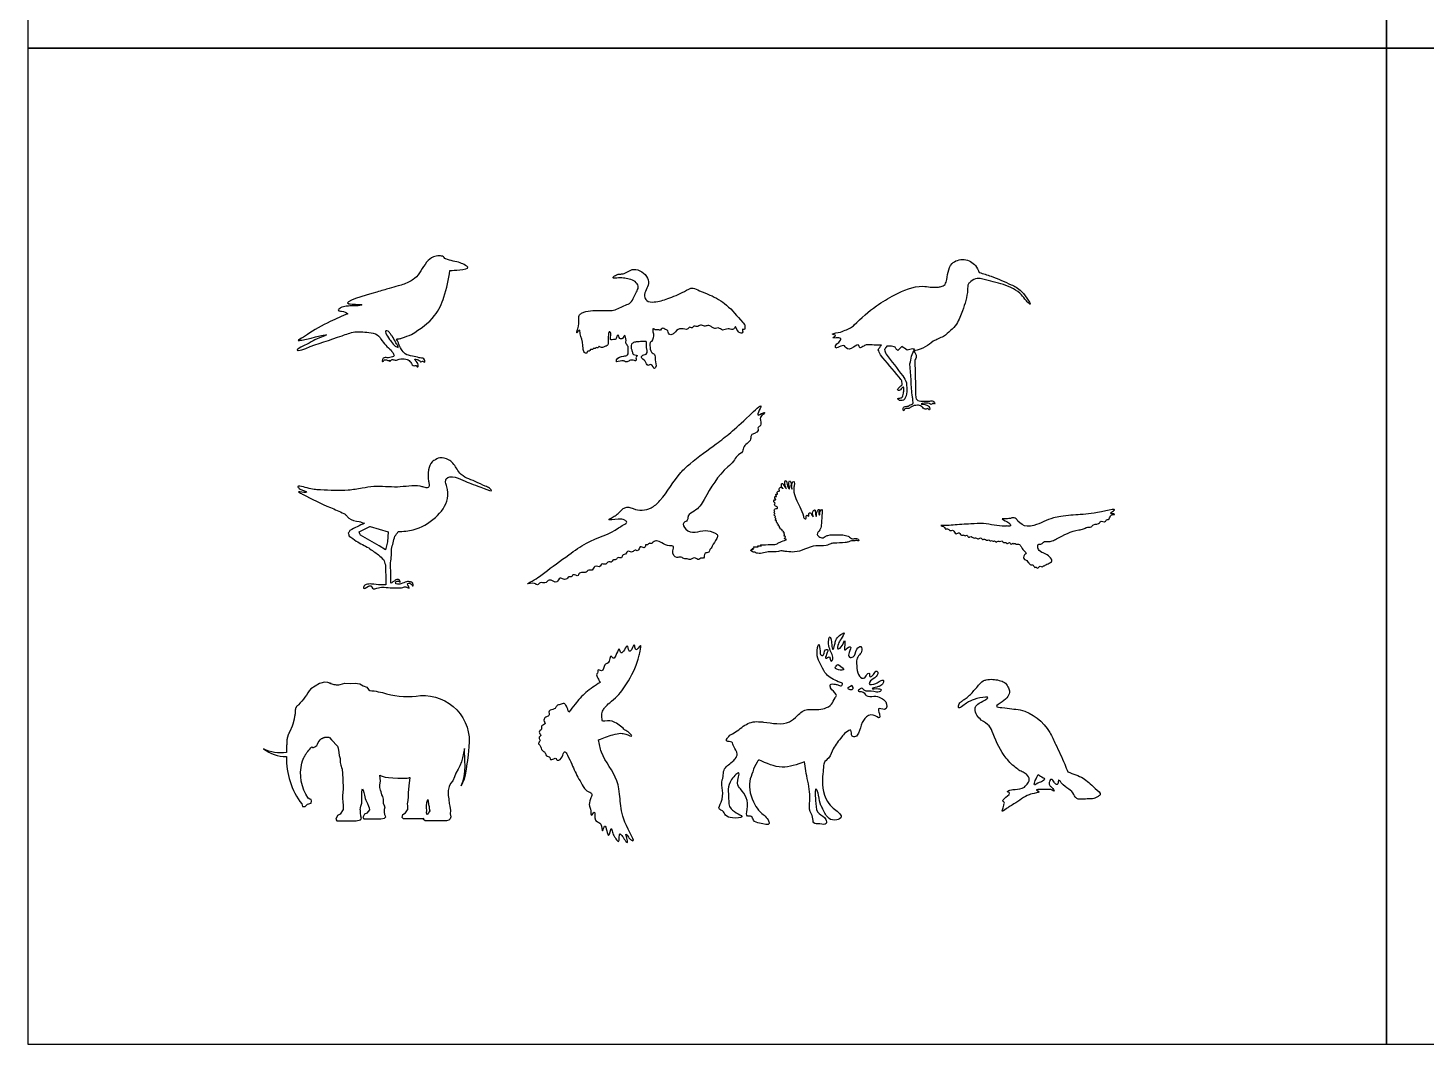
# Model space of a CAD drawing. Header units: millimetres. Extents: x 351 to 3123, y -188 to 617.
# Drawn here: x 350.5 to 684, y -188.3 to 54.1 of the extents above; entities that cross this region are included whole.
import ezdxf

# ---------------------------------------------------------------- set-up
doc = ezdxf.new("R2010")
doc.units = ezdxf.units.MM
doc.header["$LTSCALE"] = 25.4
doc.layers.add('animals', color=130, linetype='Continuous')
doc.layers.add('cut_through', color=3, linetype='Continuous')

msp = doc.modelspace()

# ---------------------------------------------------------------- linework, layer by layer
at = {"layer": 'animals'}
for points in [[(350.51, 49.32), (674.51, 49.32), (674.51, 286.92), (350.51, 286.92)], [(674.51, 49.32), (998.51, 49.32), (998.51, 286.92), (674.51, 286.92)], [(350.51, -188.28), (674.51, -188.28), (674.51, 49.32), (350.51, 49.32)], [(674.51, -188.28), (998.51, -188.28), (998.51, 49.32), (674.51, 49.32)]]:
    msp.add_lwpolyline(points, close=True, dxfattribs=at)
at = {"layer": 'cut_through'}
msp.add_lwpolyline([(432.13, -64.83), (436.41, -66.07), (436.29, -68.47), (435.75, -70.36), (434.29, -69.44), (429.86, -66.89), (429.64, -66.56), (429.54, -66.11), (431.12, -65.31), (432.09, -64.81), (432.13, -64.83)], dxfattribs=at)
for points in [[(422.82, -102.28), (422.05, -102.04), (421.23, -101.95), (420.34, -102.15), (420.01, -102.25), (417.95, -103.51, -0.043067), (415.04, -107.35), (414.99, -107.39), (414.86, -107.5), (414.75, -107.59), (414.67, -107.68), (414.6, -107.76), (414.54, -107.83), (414.49, -107.9), (414.45, -107.97), (414.41, -108.04), (414.38, -108.1), (414.36, -108.17), (414.34, -108.24), (414.32, -108.31), (414.3, -108.38), (414.29, -108.46), (414.28, -108.54), (414.28, -108.63), (414.27, -108.72), (414.26, -108.81), (414.26, -108.89), (414.26, -108.98), (414.25, -109.06), (414.25, -109.14), (414.25, -109.21), (414.24, -109.27), (414.24, -109.33), (414.23, -109.38), (414.22, -109.44), (414.22, -109.49), (414.21, -109.55), (414.2, -109.61), (414.19, -109.67), (414.18, -109.74), (414.16, -109.82), (414.15, -109.89), (414.14, -109.97), (414.12, -110.06), (414.11, -110.14), (414.09, -110.23), (414.07, -110.32), (414.06, -110.41), (414.04, -110.5), (414.02, -110.59), (414.01, -110.68), (413.99, -110.77), (413.97, -110.85), (413.96, -110.93), (413.94, -111), (413.92, -111.07), (413.9, -111.13), (413.88, -111.19), (413.86, -111.26), (413.85, -111.32), (413.83, -111.38), (413.81, -111.45), (413.79, -111.53), (413.77, -111.6), (413.75, -111.68), (413.73, -111.77), (413.7, -111.85), (413.68, -111.94), (413.66, -112.03), (413.63, -112.11), (413.61, -112.2), (413.58, -112.28), (413.55, -112.37), (413.53, -112.45), (413.49, -112.54), (413.46, -112.62), (413.43, -112.7), (413.4, -112.79), (413.36, -112.87), (413.32, -112.95), (413.29, -113.03), (413.25, -113.12), (413.21, -113.2), (413.17, -113.28), (413.13, -113.36), (413.09, -113.44), (413.04, -113.52), (413, -113.6), (412.96, -113.69), (412.92, -113.77), (412.88, -113.85), (412.83, -113.94), (412.79, -114.03), (412.74, -114.13), (412.7, -114.23), (412.66, -114.33), (412.61, -114.44), (412.57, -114.55), (412.53, -114.66), (412.49, -114.76), (412.46, -114.87), (412.43, -114.96), (412.4, -115.05), (412.38, -115.14), (412.35, -115.22), (412.34, -115.3), (412.32, -115.38), (412.31, -115.47), (412.3, -115.56), (412.29, -115.65), (412.28, -115.75), (412.27, -115.86), (412.26, -115.98), (412.26, -116.09), (412.25, -116.21), (412.24, -116.33), (412.24, -116.45), (412.23, -116.56), (412.23, -116.67), (412.22, -116.78), (412.22, -116.88), (412.21, -116.99), (412.2, -117.1), (412.2, -117.21), (412.19, -117.32), (412.18, -117.45), (412.18, -117.58), (412.17, -117.71), (412.16, -117.85), (412.16, -117.99), (412.15, -118.14), (412.15, -118.29), (412.14, -118.43), (412.14, -118.57), (412.15, -118.72, -0.159836), (406.69, -117.86, 0.164166), (412.16, -119.71, 0.169585), (415.81, -131), (416, -131.59), (416.66, -131.59), (417.16, -131.06), (418.04, -130.81), (418.16, -130.28), (418.04, -129.96), (417.76, -129.83), (417.36, -129.64, -0.212238), (415.85, -121.19), (415.88, -121.08), (415.91, -120.98), (415.94, -120.87), (415.97, -120.77), (416.01, -120.67), (416.04, -120.57), (416.08, -120.47), (416.13, -120.37), (416.17, -120.27), (416.22, -120.17), (416.26, -120.07), (416.31, -119.97), (416.36, -119.87), (416.41, -119.78), (416.46, -119.68), (416.52, -119.59), (416.57, -119.49), (416.62, -119.39), (416.68, -119.3), (416.74, -119.2), (416.8, -119.11), (416.86, -119.01), (416.92, -118.91), (417.04, -118.74, 0.047962), (417.95, -117.62, 0.009194), (418.2, -117.4, 0.229846), (418.6, -117.5, 0.245067), (419.57, -116.74, -0.155599), (420.51, -115.42), (420.58, -115.39), (420.66, -115.36), (420.73, -115.33), (420.8, -115.3), (420.86, -115.27), (420.92, -115.24), (420.98, -115.21), (421.04, -115.19), (421.1, -115.17), (421.15, -115.15), (421.2, -115.13), (421.26, -115.11), (421.31, -115.1), (421.35, -115.08), (421.4, -115.07), (421.45, -115.06), (421.5, -115.06), (421.55, -115.06), (421.6, -115.05), (421.66, -115.05), (421.71, -115.05), (421.76, -115.05), (421.82, -115.05), (421.87, -115.05), (421.93, -115.05), (421.98, -115.05), (422.05, -115.05), (422.11, -115.06), (422.18, -115.07), (422.25, -115.09), (422.33, -115.13), (422.42, -115.17), (422.94, -115.68), (424.35, -117.18), (424.48, -117.67), (424.65, -118.74), (424.73, -119.44), (424.98, -120.19), (424.99, -121.09), (425.14, -121.71), (425.37, -122.54), (425.43, -122.65), (425.61, -124.99), (425.64, -125.7), (425.69, -126.75), (425.72, -127.45), (425.62, -128.19), (425.56, -129.08), (425.55, -129.6), (425.64, -130.59), (425.73, -131.32), (425.73, -131.85), (425.7, -132.34), (424.97, -133.43), (424.35, -133.76), (423.95, -134.63), (424.18, -134.99), (428.83, -134.99), (429.81, -134.82), (430.1, -134.47), (429.91, -133.89), (429.79, -133.15), (429.79, -132.43)], [(422.43, -102.16), (423.21, -102.4), (423.47, -102.46, 0.049973), (424.63, -102.58), (425.01, -102.49), (426.12, -102.15), (427.37, -102.25), (428.54, -102.15), (429.66, -102.36), (430.47, -102.79), (431.34, -103.11), (431.73, -103.67), (432.05, -103.93, -0.056369), (436.05, -104.72, 0.100217), (444.15, -105.16, -0.47124), (455.69, -117.4), (455.53, -119.27), (455.34, -120.65), (455.22, -121.42), (455.04, -122.64), (454.82, -124.1), (454.59, -125.1), (453.84, -126.7), (454.3, -125.52), (454.55, -124.47), (454.73, -123.24), (454.8, -121.83), (454.75, -120.89), (454.62, -117.79), (454.17, -120.01), (453.89, -120.95), (453.51, -121.92), (453.15, -122.69), (452.55, -123.67), (452.27, -124.51), (451.87, -125.46), (451.28, -126.15), (450.94, -126.87), (450.7, -127.78), (450.76, -129.1), (450.78, -129.26), (450.93, -129.96), (450.99, -130.9), (451.12, -131.5), (451.31, -132.55), (451.25, -133.37), (451.4, -134.11), (451.25, -134.58), (450.89, -134.86), (450.35, -134.99), (445.26, -134.99), (444.89, -134.68), (444.94, -134.49), (444.76, -134.54), (440.08, -134.54), (439.73, -134.24), (439.94, -133.55), (440.58, -133.1), (441.06, -132.41)], [(429.78, -132.43), (429.82, -131.93), (429.92, -131.54), (430.17, -130.83), (430.17, -130.1), (430.13, -129.59), (430.16, -128.73), (430.18, -128.24), (430.25, -127.57), (430.31, -127.38), (430.43, -127.69), (430.65, -128.27), (430.78, -128.91), (430.97, -129.68), (431.11, -130.12), (431.46, -130.92), (431.75, -131.5), (431.9, -131.95), (431.96, -132.38), (431.3, -133.16), (430.75, -133.44), (430.4, -134.22), (430.61, -134.54), (434.71, -134.54), (435.57, -134.38), (435.83, -134.08), (435.66, -133.56), (435.56, -132.91), (435.56, -132.27), (435.68, -131.65), (435.45, -131.28), (435.34, -130.86), (435.32, -130.5), (435.32, -129.84), (435.12, -129.23), (434.94, -128.81), (434.72, -128.09), (434.59, -127.67), (434.47, -127.09), (434.45, -126.5), (434.53, -125.96), (434.57, -125.55), (434.4, -124.13), (434.74, -124.32), (435.67, -124.57), (436.49, -124.66), (437.53, -124.78), (438.75, -124.86), (439.43, -124.85), (440.17, -124.84), (440.98, -124.85), (441.36, -124.73, -0.00886), (441.62, -124.66), (441.35, -126.64), (441.26, -127.52), (441.21, -128.3), (441.16, -129.33), (441.13, -130.19), (440.98, -130.98), (441.01, -131.43), (441.01, -131.87), (441.07, -132.41)]]:
    msp.add_lwpolyline(points, format="xyb", dxfattribs=at)
msp.add_lwpolyline([(445.68, -133.52), (445.58, -133.05), (445.61, -132.65), (445.56, -131.81), (445.53, -131.51), (445.55, -131.41), (445.64, -130.76), (445.66, -130.62), (445.85, -129.97), (445.95, -130.28), (446.07, -131.15), (446.17, -131.63), (446.21, -132.1), (446.34, -132.67), (445.81, -133.44)], close=True, dxfattribs=at)
for points, knots in [([(439.58, -22.54), (439.86, -22.94), (440.48, -23.85), (442.18, -24.12), (443.45, -24.45), (444.37, -24.64), (445.1, -24.6), (445.29, -25.91), (444.84, -25.4), (444.53, -25.36), (444.29, -25.6), (444.04, -25.38), (443.75, -25.14), (443.5, -25.02), (443.31, -24.95), (443.1, -24.9), (442.48, -24.73), (443.01, -25.29), (443.35, -25.66), (443.36, -25.67), (443.47, -25.82), (443.58, -26.13), (443.57, -26.9), (443.24, -26.62), (443.12, -26.21), (442.57, -26.56), (442.07, -26.2), (441.9, -25.74), (441.56, -25.36), (441.21, -24.99), (440.29, -24.79), (439.26, -24.67), (438.39, -25.17), (437.8, -25.07), (437.23, -24.77), (436.82, -25.64), (436.73, -25.28), (436.72, -25.14), (436.66, -25.15), (436.48, -25.19), (436.08, -25.12), (435.52, -24.82), (435.05, -25.81), (434.96, -24.94), (435.25, -24.59), (435.71, -24.42), (436.47, -24.65), (437.07, -24.38), (437.89, -24.25), (437.77, -23.81), (437.56, -23.36), (437.3, -23), (437.13, -22.76), (436.24, -21.95), (435.14, -20.93), (434.08, -18.95), (433.05, -18.74), (432.34, -18.59), (431.04, -18.41), (428.66, -18.06), (423.52, -20.03), (419.04, -21.32), (415.56, -22.8), (414.04, -22.81), (416.88, -21.41), (418.25, -20.66), (419.75, -19.88), (423.69, -18.38), (418.02, -19.91), (414.38, -20.59), (416.28, -19.61), (418.33, -18.15), (422.13, -16.01), (425.43, -14.62), (426.83, -14.04), (426.42, -13.79), (425.8, -13.42), (424.18, -13.35), (425.33, -12.39), (426.28, -12.26), (427.65, -12.14), (428.73, -12.22), (431.24, -11.81), (428.3, -11.8), (424.83, -11.4), (433.13, -9.05), (436.31, -8.1), (439.09, -7.37), (441.15, -6.69), (443.77, -5.04), (444.8, -2.37), (446.95, -0.35), (448.44, -0.21), (449.54, -0.25), (449.86, -0.81), (451.18, -1.45), (453.06, -1.54), (454.59, -2.35), (456.13, -3.21), (453, -3.67), (451.81, -3.69), (451.16, -3.7), (450.79, -5.84), (450.13, -9.6), (447.5, -15.42), (444.05, -17.67), (442.02, -19), (441.25, -19.28), (440.23, -19.64), (439.2, -20.04), (438.22, -19.95), (438.74, -20.61), (438.95, -21.4), (439.33, -22.08), (439.58, -22.54)], [0, 0, 0, 0, 0.028046, 0.063511, 0.09663, 0.107794, 0.120606, 0.136936, 0.144636, 0.147932, 0.155482, 0.159827, 0.165789, 0.178408, 0.178408, 0.178408, 0.692461, 1.65055, 1.65055, 1.65055, 1.651447, 1.662841, 1.673891, 1.676931, 1.685068, 1.694505, 1.704888, 1.717095, 1.723787, 1.735757, 1.746477, 1.77903, 1.795543, 1.802377, 1.815337, 1.827463, 1.834441, 1.834441, 1.834441, 1.838633, 1.845467, 1.858427, 1.870553, 1.881838, 1.888192, 1.898786, 1.908689, 1.933696, 1.941745, 1.947504, 1.956232, 1.973524, 1.973524, 1.973524, 5.579877, 6.465768, 8.486054, 8.486054, 8.486054, 12.358734, 15.54055, 24.6978, 26.612457, 26.655376, 29.160242, 30.447356, 32.622606, 34.321594, 40.194226, 41.06355, 42.568217, 43.662373, 49.947391, 54.554913, 54.554913, 54.554913, 56.167384, 56.997113, 57.758864, 59.14844, 60.346973, 61.612363, 62.938013, 65.296233, 66.024849, 73.187302, 76.302553, 78.533792, 81.46722, 82.864239, 87.645742, 89.737129, 91.153513, 92.156848, 92.692159, 92.928717, 96.492625, 97.898633, 98.610799, 100.650074, 103.018457, 103.018457, 103.018457, 109.530429, 114.486275, 121.598897, 121.598897, 121.598897, 123.944561, 124.721708, 125.362542, 125.815266, 126.54103, 128.071359, 128.071359, 128.071359, 128.071359]), ([(561.27, -24.2), (561.14, -24.8), (561.01, -25.4), (560.88, -26), (561.05, -28.54), (561.22, -31.08), (561.4, -33.62), (561.46, -33.89), (561.56, -34.3), (561.56, -34.88), (561.75, -35.46), (560.95, -35.75), (560.42, -36.16), (559.71, -36.12), (559.33, -36.37), (559.15, -36.74), (559.42, -37.49), (559.62, -36.52), (560.18, -36.66), (560.73, -36.62), (561.39, -35.99), (562.32, -35.88), (563.17, -35.86), (563.56, -36.1), (563.94, -36.37), (564.19, -36.74), (564.71, -36.94), (565.12, -36.52), (565.31, -36.86), (565.67, -37.03), (565.51, -36.35), (565.29, -36.02), (564.65, -35.65), (562.94, -35.62), (564.58, -35.35), (565.24, -35.33), (565.75, -35.58), (566.02, -35.73), (566.18, -35.47), (566.46, -35.44), (566.96, -35.79), (566.52, -34.68), (565.88, -34.87), (565.03, -34.89), (563.96, -34.94), (562.33, -34.8), (562.26, -33.86), (562.23, -33.45), (562.17, -30.71), (562.11, -27.96), (562.05, -25.21), (562.34, -24.59), (562.63, -23.97), (561.79, -22.9), (564.08, -22.44), (565.23, -21.52), (566.38, -20.6), (567.22, -20.22), (568.06, -19.83), (568.89, -19.45), (570.04, -18.55), (572.11, -16.91), (573.63, -12.77), (574.69, -9.68), (574.6, -7.04), (575.59, -6.15), (576.77, -5.43), (579.52, -6.14), (583.09, -6.84), (587.04, -8.69), (588.35, -10.7), (590.4, -12.74), (587.45, -8.16), (584.56, -6.93), (580.93, -5.23), (578.34, -4.48), (577.41, -4.21), (577.15, -3.63), (576.46, -2.12), (573.89, -0.65), (569.85, -1.95), (569.95, -5.18), (569.24, -7.23), (568.36, -7.53), (566.62, -7.92), (562.74, -6.91), (557.72, -9.19), (552.26, -12.35), (548.98, -15.34), (546.7, -17.55), (545.18, -17.98), (544.31, -18.54), (541.64, -18.82), (543.62, -19.16), (541.48, -20.18), (545.17, -19.36), (543.82, -21.02), (543.19, -21.37), (542.87, -22.9), (545.15, -20.94), (545.72, -22.74), (547.22, -22.31), (548.78, -21.03), (548.8, -22.44), (549.73, -21.8), (550.68, -21.29), (551.67, -21.44), (552.36, -21.54), (552.93, -21.54), (553.5, -21.54), (554.07, -21.54), (553.81, -21.9), (553.54, -22.26), (553.27, -22.62), (553.47, -23.03), (553.66, -23.44), (553.85, -23.86), (555.35, -25.63), (556.84, -27.41), (558.34, -29.19), (558.47, -29.37), (558.81, -29.81), (559, -30.21), (559.05, -31.01), (558.53, -31.29), (557.53, -32.43), (558.52, -32.29), (558.78, -32.02), (559.45, -31.24), (559.42, -32.28), (559.34, -32.99), (559.18, -33.97), (558.63, -34.19), (557.72, -34.09), (558.36, -34.83), (559.11, -34.76), (559.5, -34.64), (560.03, -33.66), (560.16, -32.4), (560.09, -31.33), (560.07, -30.93), (560.03, -30.8), (560.11, -30.07), (559.45, -29.4), (559.15, -28.85), (557.83, -27.12), (556.5, -25.39), (555.17, -23.66), (555.05, -23.3), (554.93, -22.94), (554.8, -22.58), (554.98, -22.32), (555.15, -22.06), (555.33, -21.79), (555.83, -21.8), (556.33, -21.81), (556.83, -21.82), (557, -21.89), (557.17, -21.96), (557.34, -22.04), (557.45, -22.22), (557.56, -22.4), (557.68, -22.59), (557.78, -22.65), (557.89, -22.71), (558, -22.77), (558.31, -22.47), (558.62, -22.16), (558.94, -21.86), (559.35, -22.14), (559.77, -22.42), (560.19, -22.71), (560.63, -22.61), (561.06, -22.51), (561.5, -22.41), (561.64, -22.45), (561.79, -22.49), (561.93, -22.53), (561.71, -23.09), (561.49, -23.64), (561.27, -24.2)], [0, 0, 0, 0, 1, 1, 1, 2, 2, 2, 2.819327, 3.240843, 3.812662, 4.27862, 5.412238, 5.8612, 6.341425, 6.629512, 7.141098, 7.69078, 8.278304, 8.588112, 9.336719, 10.812433, 11.298428, 11.841038, 12.144444, 12.69783, 13.168504, 13.59634, 13.965195, 14.103005, 14.603944, 15.120462, 15.498526, 16.876662, 17.598212, 18.878477, 19.148727, 19.345702, 19.687992, 19.837418, 20.186476, 20.926787, 21.507589, 22.013666, 23.515056, 24.919383, 26.023878, 26.023878, 26.023878, 27.023878, 27.023878, 27.023878, 28.023878, 28.023878, 28.023878, 29.023878, 29.023878, 29.023878, 30.023878, 30.023878, 30.023878, 30.526366, 30.938096, 31.53907, 31.708741, 31.796, 31.995725, 32.163202, 32.75779, 33.338407, 33.554731, 33.686979, 34.104747, 34.454038, 35.069081, 35.413776, 35.413776, 35.413776, 35.637011, 35.993568, 36.353941, 36.896891, 36.968, 37.094956, 37.19107, 37.609029, 38.434101, 39.031619, 39.851799, 39.986179, 40.150113, 40.35945, 40.519429, 40.609443, 40.700444, 40.919268, 41.043789, 41.170411, 41.220922, 41.48305, 41.55559, 41.763163, 41.929191, 41.995833, 42.088614, 42.191472, 42.419101, 42.419101, 42.419101, 43.419101, 43.419101, 43.419101, 44.419101, 44.419101, 44.419101, 45.419101, 45.419101, 45.419101, 46.419101, 46.419101, 46.419101, 47.096874, 48.144193, 48.414943, 48.82129, 50.117868, 50.241314, 50.825936, 51.551246, 52.021712, 53.004442, 54.234557, 54.520784, 55.294856, 55.520674, 56.182134, 56.8883, 57.395153, 59.401134, 60.607442, 60.607442, 60.607442, 61.024025, 62.880456, 62.880456, 62.880456, 63.880456, 63.880456, 63.880456, 64.880456, 64.880456, 64.880456, 65.880456, 65.880456, 65.880456, 66.880456, 66.880456, 66.880456, 67.880456, 67.880456, 67.880456, 68.880456, 68.880456, 68.880456, 69.880456, 69.880456, 69.880456, 70.880456, 70.880456, 70.880456, 71.880456, 71.880456, 71.880456, 72.880456, 72.880456, 72.880456, 73.880456, 73.880456, 73.880456, 74.880456, 74.880456, 74.880456, 74.880456]), ([(438.85, -22.09), (438.58, -22.01), (437.9, -21.74), (437.46, -21.1), (437.18, -20.7), (436.9, -20.35), (436.38, -19.71), (435.41, -17.99), (436.61, -18.17), (436.92, -18.82), (437.61, -19.61), (437.93, -20.33), (438.15, -20.82), (438.33, -21.06), (438.58, -21.42), (438.77, -21.83), (438.84, -22.04), (438.85, -22.09)], [0, 0, 0, 0, 0.01656, 0.044606, 0.044606, 0.044606, 1.630729, 2.970247, 3.549709, 4.342668, 5.070705, 6.680494, 6.680494, 6.680494, 6.697786, 6.706514, 6.709296, 6.709296, 6.709296, 6.709296]), ([(497.82, -69.19), (497.99, -69.21), (498.38, -69.27), (498.67, -68.7), (499.22, -68.96), (499.67, -68.41), (500.61, -68.07), (501.92, -68.88), (503.01, -69.46), (504.77, -69.41), (503.98, -70.93), (504.91, -72.65), (506.32, -71.83), (507.02, -72.66), (507.75, -72.39), (508.45, -73), (509.38, -71.83), (510.4, -72.95), (510.94, -72.21), (512.01, -72.62), (511.62, -70.86), (513.04, -71.18), (513.04, -70.31), (513.52, -70), (513.85, -68.96), (514.67, -68.22), (515.14, -66.81), (513.84, -66.07), (511.45, -65.34), (508.07, -67.06), (506.44, -63.93), (507.59, -63.61), (507.93, -62.97), (507.94, -61.84), (509.55, -61.21), (510.84, -59.95), (513.11, -56.1), (515.31, -52.12), (518.85, -49.45), (519.49, -47.79), (521.11, -47.18), (521.14, -45.13), (523.14, -44.49), (522.67, -42.6), (525.11, -42.61), (524.43, -41.1), (525.75, -40.64), (525.08, -39.43), (525.28, -38.35), (526.68, -37.47), (525.5, -37.75), (524.35, -38.66), (524.86, -37.16), (526.06, -34.93), (519.38, -41.47), (515.88, -44.26), (509.54, -48.74), (504.87, -53.07), (502.68, -57.37), (498.89, -60.94), (495.97, -61.09), (494.22, -60.23), (493.36, -60.13), (492.41, -60.46), (492.01, -60.96), (491.79, -61.22), (491.46, -61.52), (490.85, -62.08), (490.01, -62.58), (488.26, -63.47), (491.43, -63), (492.48, -63.03), (493.68, -63.85), (492.27, -64.46), (489.82, -66.49), (484.43, -67.93), (479.07, -71.93), (474.33, -75.24), (471.94, -77.22), (468.87, -78.82), (471.15, -78.04), (472.07, -78.95), (472.69, -77.84), (473.95, -78.67), (474.89, -76.89), (476.64, -78.82), (477.26, -76.83), (478.29, -77.53), (479.14, -77.35), (479.52, -76.67), (480.2, -77.01), (480.5, -75.82), (481.76, -76.95), (481.94, -75.36), (483.62, -76.14), (484.13, -75.01), (485.31, -75.6), (485.52, -73.77), (487.03, -74.75), (487.28, -73.47), (488.44, -74.16), (488.83, -72.93), (489.73, -73.51), (489.95, -72.6), (490.8, -72.91), (491.13, -71.96), (492.24, -72.59), (492.28, -71.44), (493.2, -71.49), (493.54, -70.43), (494.32, -71.06), (494.89, -70.76), (495.39, -70.35), (496.23, -70.92), (496.29, -69.52), (497.01, -69.76), (497.64, -70.02), (497.75, -69.49), (497.82, -69.19)], [0, 0, 0, 0, 0.473512, 1.102624, 1.372741, 2.03555, 2.874994, 4.221063, 6.203901, 7.120011, 8.123545, 10.013285, 11.073316, 12.032293, 12.61666, 13.127525, 14.418531, 15.550133, 16.020968, 16.724288, 17.928297, 18.843839, 19.511797, 19.960344, 20.470246, 22.628822, 23.483718, 24.171364, 26.584194, 31.266913, 32.840576, 33.621822, 34.20968, 34.955785, 36.775345, 38.564737, 40.468873, 50.058921, 51.974408, 53.472892, 55.171292, 56.39413, 58.978847, 59.380939, 61.642865, 62.343103, 63.077542, 64.791813, 65.106521, 66.558105, 66.83392, 68.266454, 68.924882, 70.494815, 74.057538, 84.471992, 92.287763, 95.347743, 103.698481, 106.4242, 110.669902, 111.249661, 112.267403, 113.156116, 114.149059, 114.149059, 114.149059, 115.455942, 116.565363, 117.469101, 119.657133, 121.26182, 121.902705, 122.907934, 124.301536, 132.791778, 137.80489, 144.950959, 148.599163, 149.877654, 151.569514, 152.314188, 153.081744, 154.265014, 155.512336, 157.333078, 158.542773, 159.318316, 160.376941, 160.816985, 161.325101, 162.014154, 163.231674, 163.655121, 165.731315, 166.001642, 167.012823, 168.14743, 169.417324, 169.987381, 170.974574, 171.897966, 172.53221, 173.11354, 173.827518, 174.467714, 175.373224, 176.120568, 176.718544, 177.713814, 178.229967, 179.099658, 179.395607, 180.082767, 181.12826, 181.548193, 182.091126, 182.835645, 182.835645, 182.835645, 182.835645]), ([(437.06, -78.32), (437.37, -78.15), (437.8, -77.9), (438.22, -77.51), (439.05, -77.25), (439.43, -78.33), (439.03, -77.8), (438.59, -77.82), (438.21, -78.03), (438.14, -78.42), (438.68, -78.63), (439.61, -78.56), (440.64, -77.88), (441.66, -77.97), (442.43, -78.17), (442.43, -79.32), (441.89, -78.36), (441.42, -78.31), (440.86, -78.47), (441.22, -78.92), (441.66, -79.75), (440.87, -79.24), (440.38, -79.19), (439.85, -79.37), (438.24, -79.56), (436.2, -79.33), (434.18, -79.26), (432.66, -79.99), (432.49, -78.81), (431.53, -79.05), (430.42, -79.94), (430.59, -78.95), (431.32, -78.52), (432.76, -78.49), (434.06, -78.7), (434.87, -78.73), (435.9, -78.72), (435.86, -77.12), (435.81, -75.52), (435.77, -73.93), (435.62, -73.52), (435.47, -73.11), (435.32, -72.69), (434.92, -72.32), (434.52, -71.94), (434.12, -71.56), (433.35, -71.02), (432.57, -70.47), (431.8, -69.93), (430.8, -69.38), (429.8, -68.83), (428.79, -68.28), (428.24, -67.88), (427.68, -67.48), (427.13, -67.09), (427.06, -66.85), (426.99, -66.6), (426.91, -66.36), (427.05, -66.15), (427.18, -65.94), (427.31, -65.72), (428.47, -65.15), (429.63, -64.58), (430.79, -64.01), (430.36, -63.88), (429.93, -63.74), (429.5, -63.61), (428.61, -63.48), (427.51, -63.33), (426.64, -62.36), (426.26, -61.95), (424.92, -61.18), (421.49, -59.92), (417.83, -58.07), (415.53, -56.83), (414.63, -56.36), (416.13, -56.75), (417.54, -56.54), (415.61, -56.17), (414.23, -54.75), (417.5, -55.75), (418.93, -56.02), (422.17, -56.12), (425.81, -56.4), (430.05, -55.73), (433.92, -54.96), (438.57, -55.77), (442.59, -54.82), (444.85, -55.39), (445.54, -55.65), (446.27, -55.38), (446.19, -54.67), (445.96, -53.42), (445.91, -51.54), (446.44, -49.64), (447.19, -49.16), (447.35, -49.06), (447.8, -48.79), (448.87, -48.15), (451.16, -48.76), (452.51, -50.44), (453.87, -52.95), (456.78, -53.75), (459.16, -55.04), (460.47, -55.49), (461.61, -56.66), (457.42, -54.91), (455.53, -54.5), (452.74, -52.88), (450.27, -52.87), (450.06, -54.37), (450.61, -55.82), (450.89, -59.07), (447.73, -63.11), (443.27, -65.76), (440.03, -65.94), (438.81, -66.01), (438.55, -66.37), (438.29, -66.74), (438.02, -67.11), (437.75, -68.15), (437.47, -69.19), (437.19, -70.23), (437.2, -70.73), (437.22, -71.23), (437.24, -71.73), (437.16, -72.3), (437.08, -72.87), (437, -73.44), (437.02, -75.07), (437.04, -76.69), (437.06, -78.32)], [0, 0, 0, 0, 0.054248, 0.141205, 0.230176, 0.302368, 0.330881, 0.400102, 0.446924, 0.487276, 0.502858, 0.637642, 0.806524, 0.915209, 0.995261, 1.065779, 1.145933, 1.213408, 1.264048, 1.30014, 1.39133, 1.452999, 1.523043, 1.57628, 1.645841, 2.098529, 2.258792, 2.42893, 2.494003, 2.574247, 2.725928, 2.7679, 2.858154, 3.005998, 3.271029, 3.306778, 3.306778, 3.306778, 4.306778, 4.306778, 4.306778, 5.306778, 5.306778, 5.306778, 6.306778, 6.306778, 6.306778, 7.306778, 7.306778, 7.306778, 8.306778, 8.306778, 8.306778, 9.306778, 9.306778, 9.306778, 10.306778, 10.306778, 10.306778, 11.306778, 11.306778, 11.306778, 12.306778, 12.306778, 12.306778, 13.306778, 13.306778, 13.306778, 13.608042, 13.673735, 13.762574, 13.803887, 14.215596, 15.060198, 15.182946, 15.210705, 15.365092, 15.436882, 15.637398, 15.720054, 16.03701, 16.219027, 16.356783, 17.139569, 17.528798, 17.862759, 18.525298, 19.166359, 19.271359, 19.338947, 19.430648, 19.472016, 19.572178, 19.890958, 20.137863, 20.202157, 20.202157, 20.202157, 20.383173, 20.630006, 20.949477, 21.127487, 21.618054, 21.930463, 22.065748, 22.146187, 22.3617, 22.932331, 23.235817, 23.488196, 23.581174, 23.713925, 24.040183, 24.675718, 25.385661, 25.81138, 25.81138, 25.81138, 26.81138, 26.81138, 26.81138, 27.81138, 27.81138, 27.81138, 28.81138, 28.81138, 28.81138, 29.81138, 29.81138, 29.81138, 30.81138, 30.81138, 30.81138, 30.81138]), ([(531.34, -67.97), (530.86, -68.15), (530.2, -68.4), (529.41, -68.74), (528.94, -69.09), (527.74, -69.04), (526.38, -69.21), (525.61, -69.16), (524.97, -69.31), (525.59, -69.34), (525.31, -69.44), (525.02, -69.45), (524.74, -69.44), (524.29, -69.47), (524.96, -69.71), (523.98, -69.62), (523.77, -69.62), (523.43, -69.79), (523.92, -69.86), (523.54, -69.92), (523.24, -70.06), (523.72, -70.08), (523.35, -70.22), (523.23, -70.18), (522.89, -70.32), (523.34, -70.42), (522.96, -70.45), (522.92, -70.7), (523.3, -70.53), (523.03, -70.76), (523.25, -70.8), (523.49, -70.68), (523.37, -70.93), (523.7, -70.95), (523.95, -70.86), (524.12, -71.15), (524.35, -71.15), (525.45, -71.39), (527.14, -70.54), (529.05, -71.01), (530.07, -70.52), (530.76, -70.7), (531.82, -70.82), (533.58, -71.02), (535.87, -70.24), (538.27, -69.11), (540.33, -69.58), (541.47, -69.14), (541.9, -68.91), (542.33, -68.8), (543.49, -68.71), (544.85, -68.77), (546.24, -68.49), (546.9, -68.15), (547.65, -68.29), (548.16, -68.06), (548.7, -68.32), (548.65, -67.86), (548.33, -67.72), (547.74, -67.64), (547.01, -67.83), (546.5, -67.35), (545.5, -66.73), (543.63, -66.84), (541.79, -66.72), (540.65, -67.09), (540.29, -67.53), (539.8, -67.48), (539.29, -67.3), (538.56, -66.81), (538.92, -66.14), (539.27, -65.81), (539.68, -65.18), (539.78, -63.71), (539.89, -62.17), (539.98, -61.17), (539.86, -60.64), (539.55, -61), (539.41, -61.26), (539.28, -61.58), (539.49, -61.97), (539.19, -62.08), (539.06, -61.66), (539.17, -61.36), (539.19, -61.08), (539.32, -60.6), (538.89, -60.93), (538.65, -61.3), (538.56, -61.82), (538.59, -62.18), (538.53, -62.53), (538.39, -62.06), (538.32, -61.7), (538.36, -61.3), (538.18, -60.71), (537.83, -61), (537.68, -61.35), (537.56, -61.85), (537.76, -62.16), (537.83, -62.66), (537.47, -62.04), (537.36, -61.76), (537.09, -61.45), (536.79, -61.58), (536.72, -61.87), (536.77, -62.07), (536.76, -62.5), (536.39, -61.94), (536.06, -62.36), (536.18, -62.64), (536.11, -63.06), (535.65, -62.89), (535.51, -62.61), (535.29, -61.65), (534.4, -59.55), (533.04, -57.25), (533.21, -55.16), (533.41, -54.54), (533.12, -53.84), (532.8, -54.36), (532.7, -54.83), (532.58, -55.23), (532.93, -56.11), (532.4, -55.36), (532.57, -54.81), (532.52, -54.26), (532.08, -53.73), (531.97, -54.37), (531.97, -54.77), (532.06, -55.21), (532.29, -56.26), (531.72, -55.38), (531.69, -54.86), (531.43, -54.46), (531.46, -53.61), (530.99, -54.15), (531, -54.64), (531.14, -55.1), (531.31, -55.51), (531.37, -55.71), (531.41, -55.82), (531.16, -55.52), (530.84, -55.11), (530.6, -54.61), (530.25, -54.41), (530.2, -54.95), (530.22, -55.32), (530.89, -56.17), (530.11, -55.27), (529.69, -55.6), (529.57, -55.95), (529.87, -56.37), (529.43, -56.31), (529.17, -56.6), (529.25, -56.87), (529.4, -57.13), (528.88, -56.98), (528.9, -57.34), (528.96, -57.47), (529.08, -57.74), (528.72, -57.58), (528.6, -57.94), (528.66, -58.2), (528.99, -58.46), (528.39, -58.38), (528.35, -58.95), (528.63, -59.09), (528.84, -59.33), (528.38, -59.58), (528.85, -59.98), (529.18, -60.04), (529.42, -60.47), (528.91, -60.49), (528.54, -60.62), (528.47, -61.01), (528.75, -61.22), (528.27, -61.41), (528.57, -61.6), (528.73, -61.82), (528.38, -61.98), (528.6, -62.27), (528.91, -62.41), (528.59, -62.71), (528.87, -62.8), (528.91, -63.05), (528.64, -63.39), (529.17, -63.37), (528.94, -63.68), (529.08, -63.88), (529.33, -63.95), (529.13, -64.23), (529.6, -64.23), (529.37, -64.58), (529.63, -64.64), (529.83, -64.77), (529.62, -65.07), (529.93, -65.11), (529.9, -65.32), (530.03, -65.54), (530.45, -65.45), (530.25, -65.97), (530.71, -65.89), (530.79, -66.1), (530.66, -66.26), (531.06, -66.29), (530.68, -66.56), (531.12, -66.67), (530.66, -67.05), (531.07, -67.11), (531.29, -67.34), (531.03, -67.49), (530.91, -67.73), (531.13, -67.84), (531.5, -67.81), (531.37, -67.94), (531.34, -67.97)], [0, 0, 0, 0, 0.0084962, 0.0115856, 0.0142691, 0.0177182, 0.0309686, 0.0337658, 0.0351129, 0.0368074, 0.036878, 0.0397589, 0.0412924, 0.0426805, 0.0439777, 0.0472826, 0.0495092, 0.0501832, 0.051484, 0.0529092, 0.0538514, 0.0551759, 0.0560265, 0.0578439, 0.0586792, 0.0597689, 0.0611429, 0.0616114, 0.062836, 0.0636597, 0.0642027, 0.0655747, 0.066133, 0.0672989, 0.0692432, 0.0702595, 0.0720806, 0.0727174, 0.088894, 0.1001043, 0.1035655, 0.1065457, 0.1114365, 0.1214516, 0.1352305, 0.1507179, 0.1640507, 0.1677166, 0.1705579, 0.17215, 0.1749823, 0.1895964, 0.1944808, 0.1982224, 0.2015313, 0.2064628, 0.2074515, 0.2092034, 0.2109354, 0.2131045, 0.2189601, 0.2219016, 0.224145, 0.2383016, 0.2508611, 0.2546214, 0.2576037, 0.2593708, 0.2621636, 0.2670731, 0.2705805, 0.2725772, 0.2752368, 0.282663, 0.2962801, 0.2997836, 0.3009647, 0.3031357, 0.304431, 0.3063994, 0.3087992, 0.3090213, 0.3113213, 0.3130979, 0.3145747, 0.3164302, 0.3182554, 0.3201636, 0.3248033, 0.325633, 0.3267762, 0.3286583, 0.3299885, 0.333852, 0.3356986, 0.3374455, 0.3391352, 0.3425893, 0.3446991, 0.3458682, 0.3485134, 0.3506807, 0.3525763, 0.3540467, 0.3550432, 0.3570785, 0.3579972, 0.3603853, 0.362157, 0.364043, 0.3655903, 0.3676189, 0.3697513, 0.3708114, 0.3838138, 0.4075667, 0.4123542, 0.4175263, 0.4189805, 0.4219521, 0.4232494, 0.4274345, 0.4299712, 0.4325953, 0.4361072, 0.4402194, 0.4418059, 0.4446597, 0.446537, 0.4491303, 0.4530044, 0.456704, 0.4590576, 0.4621725, 0.4652886, 0.4675315, 0.4698901, 0.4738525, 0.4751881, 0.4772086, 0.4772086, 0.4772086, 0.4836148, 0.4856173, 0.4865438, 0.4891534, 0.4909147, 0.4943507, 0.4983615, 0.4993979, 0.5025447, 0.5038158, 0.5055231, 0.5072565, 0.5095228, 0.5096642, 0.5119047, 0.5129599, 0.514192, 0.5149484, 0.5164135, 0.517447, 0.5202263, 0.5209049, 0.522787, 0.5252538, 0.527188, 0.5279243, 0.5298697, 0.5323454, 0.5347421, 0.536236, 0.5381535, 0.5407847, 0.5425579, 0.5434269, 0.54535, 0.5466501, 0.5476912, 0.5491961, 0.5508719, 0.5521871, 0.5538288, 0.5547692, 0.5557468, 0.5577019, 0.5592232, 0.5604451, 0.5619325, 0.562754, 0.5637624, 0.5654376, 0.5665582, 0.5682346, 0.5684788, 0.570288, 0.5712755, 0.5720922, 0.5732973, 0.5750281, 0.5765221, 0.5788402, 0.5792862, 0.5800297, 0.5811608, 0.5825029, 0.5835507, 0.5855104, 0.5872136, 0.5882547, 0.5899934, 0.590995, 0.5918465, 0.5936794, 0.5943138, 0.5943138, 0.5943138, 0.5943138]), ([(585.38, -68.78), (585.25, -68.91), (585.02, -69.14), (584.79, -68.81), (584.5, -68.46), (584.03, -69.15), (583.79, -68.59), (583.41, -68.64), (583.02, -68.61), (582.83, -68.05), (582.32, -68.47), (581.87, -68.16), (581.49, -68.73), (581.13, -68.06), (580.67, -68.43), (580.33, -68), (579.94, -68.39), (579.67, -67.82), (579.08, -68.31), (578.71, -67.6), (578.18, -68.16), (577.73, -67.19), (577.05, -68.04), (576.64, -67.38), (576.03, -67.78), (575.42, -66.86), (574.83, -67.6), (574.56, -66.64), (574.02, -67.14), (573.79, -66.75), (573.39, -66.97), (572.9, -66.8), (572.6, -66.11), (571.66, -66.92), (571.39, -65.39), (570.35, -65.99), (569.98, -65.17), (569.31, -65.54), (569.14, -64.79), (567.74, -64.46), (569.8, -64.63), (571.63, -64.39), (575.06, -64.22), (579.03, -63.9), (582.2, -64.88), (584.08, -64.64), (584.98, -64.78), (584.64, -63.99), (584.12, -63.64), (582.37, -62.87), (583.54, -62.98), (584.12, -62.99), (584.61, -62.9), (584.87, -62.86), (585.06, -62.79), (585.42, -62.67), (586, -62.8), (586.4, -63.13), (587.01, -64.11), (588.53, -64.96), (591.57, -64.37), (594.03, -62.89), (597.76, -62.19), (602.37, -61.94), (605.02, -61.64), (610.45, -60.47), (609.14, -61.21), (608.41, -61.8), (609.28, -61.71), (609.96, -61.94), (608.97, -61.94), (608.53, -62.42), (608.49, -63.24), (607.68, -63.06), (607.54, -64.03), (606.32, -63.26), (605.96, -64.36), (604.74, -64.05), (604.08, -65.07), (603.07, -64.86), (602.22, -65.49), (599.6, -65.72), (597.22, -67.03), (594.86, -68.25), (593.81, -68.47), (592.8, -68.28), (592.44, -68.85), (592.06, -69.06), (591.38, -68.86), (591.21, -70.95), (593.46, -71.15), (594.43, -72.28), (594.86, -73.06), (594.17, -73.62), (593.52, -73.74), (593.03, -74.16), (592.69, -74.16), (592.41, -74.6), (591.8, -73.99), (591.44, -75), (591.03, -74.46), (590.52, -74.66), (590.37, -73.77), (589.53, -74.07), (589.37, -73.54), (588.91, -73.44), (588.83, -72.8), (587.85, -72.77), (587.93, -71.61), (588.81, -71.09), (587.91, -70.56), (587.54, -69.92), (587.13, -69.1), (586.56, -68.97), (586.16, -69.1), (585.96, -68.8), (585.63, -69), (585.46, -68.84), (585.38, -68.78)], [0, 0, 0, 0, 0.148904, 0.25749, 0.341477, 0.550576, 0.688008, 0.747197, 0.921135, 1.024366, 1.22342, 1.343015, 1.492484, 1.673586, 1.801625, 1.944421, 2.060687, 2.187536, 2.372214, 2.569653, 2.683664, 2.937643, 3.164564, 3.366801, 3.420866, 3.836105, 3.920794, 4.164298, 4.302109, 4.403732, 4.491741, 4.703466, 4.858574, 5.100513, 5.464662, 5.714126, 5.95078, 6.104291, 6.253226, 6.591598, 6.847296, 7.576937, 9.006151, 10.008773, 11.706822, 11.985542, 12.186588, 12.314765, 12.635702, 13.073309, 13.254056, 13.475941, 13.737317, 13.737317, 13.737317, 13.935906, 14.113648, 14.317197, 14.433149, 15.282289, 15.827433, 17.49758, 18.109576, 19.672731, 21.755621, 22.468166, 22.782153, 22.913838, 23.200345, 23.255508, 23.545825, 23.608766, 23.951621, 24.098508, 24.238556, 24.690941, 24.77136, 25.288303, 25.532871, 25.872551, 26.172247, 26.555345, 28.473354, 28.854182, 29.21206, 29.575972, 29.725193, 29.842765, 29.999014, 30.313746, 31.25029, 31.732856, 31.870385, 32.041365, 32.47308, 32.57506, 32.66477, 32.798361, 32.981469, 33.222271, 33.362935, 33.457102, 33.683423, 33.941624, 34.043797, 34.16067, 34.352466, 34.564472, 34.94242, 35.143127, 35.326349, 35.722916, 35.99213, 36.160019, 36.292581, 36.346604, 36.472427, 36.567129, 36.567129, 36.567129, 36.567129]), ([(543.79, -101.84), (543.98, -101.92), (544.5, -102.15), (544.94, -102.09), (544.52, -103.07), (543.97, -102.56), (543.02, -102.46), (541.72, -102.23), (541.97, -103.93), (543.08, -104.26), (543.4, -105.25), (542.69, -105.98), (542.36, -107.41), (540.54, -108.3), (538.57, -108.55), (536.73, -108.31), (535.06, -108.85), (533.84, -110.16), (531.23, -112.5), (527.59, -111.57), (524.6, -111.33), (523.02, -111.41), (521.99, -111.94), (521.49, -112.2), (520.51, -112.94), (519.12, -114), (517.5, -114.8), (516.91, -116.08), (517.79, -116.07), (518.59, -116.22), (518.82, -117.65), (520.04, -118.79), (519.26, -120.22), (518.13, -121.37), (516.26, -122.4), (516.43, -124.25), (515.6, -126.71), (517.03, -129.09), (514.86, -132.27), (516.45, -132.59), (516.83, -134.01), (518.54, -134.45), (522.35, -134.26), (517.5, -132.54), (517.78, -128.92), (517.05, -126.08), (520.93, -122.45), (519.25, -125.98), (521.28, -128.35), (522.71, -130.53), (521.63, -134.19), (523.26, -133.76), (523.53, -135.27), (525.08, -135.56), (527.66, -136.3), (526.76, -134.02), (525.1, -133.15), (523.2, -130.11), (522.05, -126.57), (523.45, -123.29), (523.98, -121.48), (524.68, -120.66), (524.82, -120.48), (526.66, -121.32), (530.26, -122.96), (533.95, -121.58), (535.76, -120.91), (535.84, -121.63), (536.11, -124.04), (536.94, -127.12), (537.06, -130.35), (536.66, -132.57), (537.86, -134), (537.62, -135.89), (539.37, -135.65), (541.06, -136.12), (540.9, -134.1), (538.73, -133.44), (538.31, -131), (538.15, -126.04), (539.3, -129.42), (539.33, -130.91), (540.42, -132.69), (541.13, -134.63), (543.13, -135.02), (544.95, -134.2), (543.69, -132.84), (542.46, -132), (540.03, -129.27), (539.87, -125.5), (540.26, -122.49), (540.21, -121.01), (541.86, -119.95), (542.57, -117.45), (543.85, -115.91), (544.6, -115.01), (544.87, -114.66), (545.37, -114.01), (547.2, -112.87), (546.66, -114.93), (548.09, -115.08), (548.92, -113.59), (549.23, -112.01), (550.2, -110.25), (551.82, -109.18), (553.82, -110.95), (553.6, -109.39), (553, -107.66), (555.39, -109.18), (555.54, -106.66), (553.78, -105.56), (552.48, -105.14), (550.38, -105.57), (549.91, -103.91), (547.96, -104.34), (549.51, -103.09), (550, -104.49), (551.86, -103.84), (553.3, -104.56), (554.35, -103.67), (553.06, -103.4), (551.11, -103.64), (552.9, -103.08), (553.8, -102.93), (554.49, -102.38), (554.67, -101.21), (553.52, -101.79), (552.93, -102.27), (550.92, -102.76), (551.45, -101.51), (552.41, -101.1), (553.51, -99.96), (552.7, -98.86), (552.37, -100.46), (551.01, -100.8), (551.45, -99.76), (550.4, -99.89), (550.44, -101.05), (549.01, -101.04), (548.25, -99.47), (548.16, -97.86), (548.11, -95.74), (549.78, -94.79), (549.15, -93.08), (547.71, -94.38), (547.99, -95.97), (546.14, -96.13), (546.27, -94.78), (547.06, -93.41), (545.95, -93.6), (545.18, -94.64), (545.33, -93.19), (545.38, -91.08), (544.88, -93.46), (543.39, -94.37), (543.84, -92.6), (544.26, -91.88), (545.95, -89.35), (543.38, -91.23), (543.07, -92.3), (542.95, -93.05), (542.44, -94.77), (542.11, -92.63), (542.24, -91.98), (541.7, -90.89), (541.18, -93.18), (541.96, -94.44), (542.62, -95.98), (542.22, -97.17), (541.77, -96.5), (541.81, -95.57), (540.43, -96.65), (541.05, -95.18), (541.52, -93.99), (540.22, -94.29), (540.56, -95.81), (539.42, -95.46), (539.48, -94.59), (539.23, -92.28), (538.3, -95.58), (539.49, -97.47), (540.95, -100.55), (542.73, -101.35), (543.79, -101.84)], [0, 0, 0, 0, 10.380926, 27.764306, 34.931005, 52.156575, 65.810989, 82.171909, 93.988072, 124.134761, 127.56534, 138.082373, 163.66532, 192.121825, 220.10125, 253.295408, 273.827566, 295.866062, 332.453711, 424.371921, 441.891127, 468.369291, 493.375756, 493.375756, 493.375756, 546.808174, 569.49387, 581.283334, 590.479494, 599.999174, 616.590022, 646.540225, 664.545229, 680.674394, 721.565144, 745.691114, 757.220722, 836.575408, 862.610723, 875.517165, 893.910123, 920.190785, 954.12479, 1002.300598, 1040.372654, 1108.516928, 1143.798158, 1181.11975, 1204.198946, 1281.385918, 1305.123384, 1318.169324, 1333.967866, 1357.624799, 1391.458486, 1404.361038, 1445.732981, 1476.881827, 1562.1038, 1596.816348, 1634.584705, 1644.805979, 1644.805979, 1644.805979, 1731.543325, 1814.29793, 1814.29793, 1814.29793, 1846.83286, 1923.304493, 1954.855567, 1993.806322, 2015.245023, 2036.715169, 2058.04601, 2080.701098, 2094.730562, 2127.311141, 2165.121, 2216.950503, 2240.617206, 2277.810681, 2292.800267, 2332.771716, 2360.457428, 2379.691097, 2398.591956, 2422.415367, 2453.339326, 2554.930021, 2574.879162, 2592.690529, 2616.417895, 2653.362869, 2705.424763, 2705.424763, 2705.424763, 2727.623485, 2746.527719, 2767.560831, 2779.280045, 2795.750906, 2836.218877, 2853.416314, 2885.880067, 2909.773473, 2923.536023, 2940.277594, 2968.162591, 3003.718017, 3026.331145, 3057.638857, 3085.193533, 3103.204318, 3128.020029, 3133.169847, 3153.143696, 3191.999006, 3211.27149, 3222.006911, 3232.329854, 3255.577496, 3272.735488, 3284.366291, 3301.06362, 3310.591867, 3321.355822, 3339.368444, 3363.20321, 3367.852791, 3392.311555, 3414.69912, 3419.10741, 3444.654642, 3452.506653, 3463.882554, 3468.86565, 3488.756241, 3498.487564, 3521.885027, 3555.845604, 3574.75508, 3612.058808, 3621.349013, 3638.188769, 3669.089328, 3682.077893, 3698.485207, 3718.637522, 3725.185281, 3741.573919, 3750.992799, 3774.686826, 3802.059729, 3814.220817, 3831.988565, 3850.711275, 3868.500286, 3895.752936, 3904.624403, 3919.765297, 3935.927489, 3953.424337, 3976.315321, 3982.582489, 3992.61522, 4042.312178, 4062.676422, 4072.093489, 4079.076952, 4089.142179, 4102.831776, 4116.914129, 4134.68249, 4140.941936, 4163.780642, 4169.51551, 4183.769801, 4202.564334, 4213.081778, 4275.657994, 4309.557381, 4359.765859, 4359.765859, 4359.765859, 4359.765859]), ([(486.63, -115.7), (486.8, -116.7), (487.42, -120.29), (490.6, -123.51), (492.14, -130.46), (491.28, -133.22), (495.38, -140.2), (494.14, -139.43), (493.73, -138.98), (492.63, -137.24), (494.1, -141.12), (492.69, -139.4), (492.39, -138.81), (491.31, -137.3), (491.79, -140.7), (490.73, -139.3), (490.28, -138.61), (489.93, -137.91), (489.57, -135.96), (488.94, -140.68), (488.25, -134.71), (487.43, -138.44), (487.42, -135.96), (486.63, -135.3), (485.33, -135.06), (486.08, -131.94), (484.69, -134.33), (484.87, -132.4), (484.28, -131.42), (484.44, -129.98), (485.3, -128.71), (484.36, -128.06), (483.5, -127.75), (482.45, -125.98), (480.79, -123.17), (479.94, -120.68), (478.21, -117.66), (478.07, -120.74), (476.47, -120.59), (476.61, -119.61), (475.08, -120.97), (475.05, -119.66), (474.11, -119.71), (473.99, -119.07), (473.77, -118.54), (472.86, -118.28), (472.98, -117.21), (471.95, -116.55), (472.98, -115.9), (472.08, -115.18), (473.23, -114.62), (471.91, -113.77), (473.28, -113.27), (472.67, -112.2), (474.21, -112.02), (473.33, -111.13), (473.9, -110.17), (475.08, -109.93), (474.52, -108.83), (475.53, -108.43), (476.35, -108.28), (476.58, -107.39), (477.5, -107.35), (478.4, -106.76), (479.11, -107.92), (479.35, -108.64), (479.51, -109.11), (480, -108.46), (481.25, -106.8), (483.58, -104.21), (485.8, -102.76), (486.96, -102), (486.79, -101.67), (486.48, -101.05), (485.96, -100.07), (486.52, -99.6), (486.31, -98.77), (487.97, -99.8), (487.7, -97.97), (488.44, -97.53), (489.37, -97.39), (489.25, -94.96), (490.58, -97.26), (491.38, -92.68), (492.06, -96.17), (493.62, -91.96), (493.63, -94.16), (494.25, -94.98), (494.62, -93.64), (495.24, -92.83), (495.29, -93.74), (495.53, -94.76), (496.96, -92.23), (496.44, -94.73), (496.06, -97.13), (494.09, -101.21), (491.7, -104.87), (489.41, -106.67), (488.18, -107.83), (487.46, -108.93), (487.28, -110.09), (487.46, -110.89), (487.55, -111.28), (488.33, -111.19), (490.17, -110.98), (491.79, -112.36), (493.03, -113.5), (493.77, -113.78), (495.02, -115.18), (493.04, -114.26), (491.77, -114.06), (489.42, -114.58), (487.73, -115.26), (486.63, -115.7)], [0, 0, 0, 0, 3.001468, 10.810622, 12.75254, 23.627601, 25.574116, 26.200268, 26.916658, 27.884825, 29.908267, 30.986874, 31.739872, 32.62701, 34.476988, 35.355224, 36.059367, 37.161617, 38.053339, 39.865451, 42.314719, 43.51698, 45.15747, 45.746209, 46.73523, 48.676053, 49.663268, 50.772342, 51.91202, 53.621525, 54.781356, 55.705075, 56.435659, 57.564806, 61.578328, 65.995045, 66.958158, 69.440359, 70.045712, 70.335863, 71.699457, 72.220488, 73.123508, 73.68829, 73.966891, 74.841202, 75.977653, 76.721555, 77.508343, 78.192184, 78.924612, 79.800127, 80.794555, 81.395726, 82.506709, 83.05144, 84.174909, 85.134799, 85.790811, 86.891393, 87.534008, 88.272834, 89.130846, 90.071042, 90.920151, 92.479342, 92.479342, 92.479342, 94.922369, 98.714741, 102.845134, 102.845134, 102.845134, 104.022135, 105.028297, 105.558439, 105.97462, 106.869312, 108.518905, 108.860326, 109.402841, 111.20247, 111.864766, 114.422576, 115.373041, 117.61094, 118.902358, 118.955241, 120.654036, 120.834237, 121.679008, 122.081147, 123.619718, 124.947947, 126.243407, 132.570374, 137.077625, 139.499387, 141.234211, 142.137172, 143.396192, 144.596536, 144.596536, 144.596536, 146.858306, 149.972896, 150.492639, 151.831159, 152.75074, 154.199264, 155.415299, 157.325609, 160.965214, 160.965214, 160.965214, 160.965214]), ([(598.53, -123.37), (598.29, -122.74), (597.41, -120.49), (595.89, -117.38), (593.54, -112.17), (589.56, -108.67), (584.96, -108.32), (583.44, -108.05), (580.82, -107.83), (583.7, -106.3), (584.94, -104.72), (584.24, -102.93), (583.51, -101.87), (581.59, -101.31), (579.83, -101.14), (578.08, -101.67), (577.59, -102.28), (577.26, -102.67), (576.67, -103.36), (575.87, -104.3), (574.72, -105.44), (573.94, -105.97), (573.2, -106.51), (572.55, -106.97), (572.2, -108.77), (574.11, -107.02), (575.62, -106.25), (576.91, -105.71), (580.15, -105.28), (578.32, -106.57), (577.31, -106.86), (576.47, -107.73), (576.31, -109.21), (577.57, -111.08), (579.93, -112.12), (581.23, -115.76), (583, -119.42), (585.71, -122.13), (587.33, -123.23), (588.5, -123.67), (589.35, -124.55), (589.32, -125.74), (588.72, -126.37), (587.8, -127.41), (586.14, -127.55), (585.06, -127.52), (583.77, -128.14), (585.13, -128.28), (583.78, -129.4), (582.67, -130.3), (583.57, -130.67), (583.14, -131.33), (583.22, -131.94), (582.49, -133.17), (583.87, -132.15), (584.62, -131.63), (586.51, -130.49), (588.69, -128.85), (590.4, -128.49), (592.07, -128.11), (590.36, -127.53), (592.93, -127.55), (593.74, -127.53), (594.73, -127.57), (595.45, -128.26), (594.9, -127.1), (594.43, -126.9), (594.04, -126.34), (594.1, -125.77), (594.29, -125.17), (594.88, -125.07), (595.18, -125.7), (595.44, -126.17), (596.11, -126.5), (596.27, -125.85), (596.27, -125.02), (598, -127.43), (599.63, -127.55), (600.28, -129.48), (601.3, -130.04), (602.71, -129.73), (604.3, -129.89), (605.41, -129.43), (606.78, -128.64), (604.2, -126.65), (602.41, -124.64), (599.84, -123.8), (598.53, -123.37)], [0, 0, 0, 0, 0.006559, 0.023702, 0.033844, 0.06289, 0.069333, 0.077282, 0.081374, 0.086973, 0.097223, 0.100614, 0.104951, 0.109382, 0.11946, 0.122003, 0.126899, 0.126899, 0.126899, 3.67705, 4.983127, 6.453417, 7.374603, 8.531477, 9.674738, 12.491951, 13.776558, 16.974015, 19.502415, 20.723204, 23.302686, 24.3893, 25.067315, 28.992349, 32.059899, 34.774006, 43.440633, 48.077075, 49.599856, 51.046233, 53.033145, 53.827982, 55.489309, 56.257036, 59.250421, 60.859304, 61.821533, 62.40105, 64.223229, 65.808295, 66.280833, 67.151164, 67.985705, 69.09974, 70.591649, 71.686644, 73.388172, 78.971103, 81.29684, 82.202451, 83.154148, 84.754756, 87.277301, 88.076175, 88.797364, 89.734355, 90.879103, 91.278404, 92.258144, 93.030544, 93.473805, 94.239012, 95.342131, 95.767455, 96.668819, 97.222228, 98.366917, 103.758122, 104.817289, 105.789389, 108.006711, 110.264066, 111.850538, 112.9035, 115.434713, 120.380695, 125.511944, 125.511944, 125.511944, 125.511944])]:
    msp.add_open_spline(points, degree=3, knots=knots, dxfattribs=at)
for points in [[(491.9, -4.57), (491.11, -4.67), (490.64, -4.88), (490.07, -5.48), (491.39, -5.49), (492.86, -5.58), (495.61, -6.64), (496.09, -7.72), (495.63, -8.8), (495.01, -10.05), (494.25, -11.39), (493.03, -11.97), (491.62, -12.62), (490.18, -13.22), (488.72, -13.28), (484.71, -13.34), (482.55, -13.93), (481.98, -14.49), (481.88, -14.98), (481.69, -17.6), (481.49, -18.03), (481.45, -18.6), (481.82, -18.1), (482.02, -17.96), (482.2, -18.8), (482.4, -19.48), (482.92, -22.37), (483.23, -23.25), (483.77, -23.42), (484.07, -22.95), (484.33, -22.98), (484.69, -22.55), (485.22, -22.58), (485.45, -22.29), (485.8, -22.37), (485.96, -22.14), (486.25, -22.15), (486.51, -22.12), (486.66, -21.88), (487.28, -22.07), (487.79, -22.03), (488.08, -21.86), (488.42, -21.76), (488.94, -19.06), (489.27, -18.37), (489.42, -18.51), (489.47, -19.53), (489.58, -20.28), (490.17, -20.17), (490.58, -20.2), (490.97, -19.41), (491.2, -19.11), (491.69, -19.93), (492.29, -19.92), (492.81, -19.2), (493.15, -20.41), (493.08, -20.97), (493.41, -21.48), (493.63, -21.86), (493.66, -22.42), (493.52, -23.86), (492.62, -24.15), (490.91, -25.03), (490.84, -25.34), (492.13, -25.29), (492.87, -25.39), (493.25, -25.53), (493.97, -25.23), (495.17, -25.2), (495.48, -25.24), (495.53, -24.56), (495.64, -24.27), (495.86, -24.06), (494.97, -23.75), (494.73, -23.36), (494.51, -22.65), (494.49, -21.31), (495.18, -20.85), (496.04, -20.73), (497.15, -20.63), (497.64, -20.63), (497.95, -20.68), (498, -21.36), (497.98, -23.65), (497.38, -23.83), (496.83, -24.44), (497.73, -25.38), (498.42, -26.36), (499.18, -26.19), (499.95, -27.07), (500.15, -26.87), (500.12, -25.07), (499.93, -23.75), (499.26, -23.24), (498.87, -21.63), (498.95, -20.88), (499.2, -20.63), (499.7, -18.85), (499.52, -17.8), (499.55, -17.65), (500.34, -17.91), (500.55, -17.84), (501.35, -17.94), (501.78, -17.53), (502.6, -17.82), (502.94, -17.93), (503.44, -18.93), (504.35, -18.88), (504.92, -18.35), (506.35, -17.62), (507.92, -17.6), (508.32, -17.27), (508.77, -17.41), (509.34, -17.03), (510.05, -17.1), (510.93, -16.78), (511.87, -16.98), (512.65, -16.88), (513.16, -16.9), (513.76, -17.32), (514.52, -17.55), (515.17, -17.44), (516.18, -17.93), (517.49, -17.62), (518.56, -17.82), (519.01, -17.51), (519.15, -17.17), (519.79, -18.13), (520.59, -18.65), (520.94, -18.58), (520.97, -17.72), (521.41, -17.83), (521.51, -17.33), (521.53, -16.94), (521, -16.09), (517.12, -11.98), (513.16, -9.57), (510.67, -8.54), (509.14, -7.93), (507.08, -8.7), (503.1, -10.44), (499.86, -11.23), (498.08, -10.86), (497.59, -9.84), (498.49, -6.85), (498.06, -5.14), (496.43, -3.77), (494.61, -3.5), (492.69, -4.44), (491.9, -4.57)], [(543.72, -97.72), (543.03, -98.46), (544.26, -99.07), (545, -99.03), (543.72, -97.72)], [(547.01, -102.67), (546.15, -103.44), (546.85, -103.79), (547.12, -103.68), (547.01, -102.67)], [(591.48, -124), (590.77, -125.43), (590.54, -126.4), (591.7, -125.89), (592.71, -125.44), (592.98, -125.01), (592.67, -124.74), (591.48, -124)]]:
    msp.add_spline(points, degree=3, dxfattribs=at)

doc.saveas('drawing.dxf')
